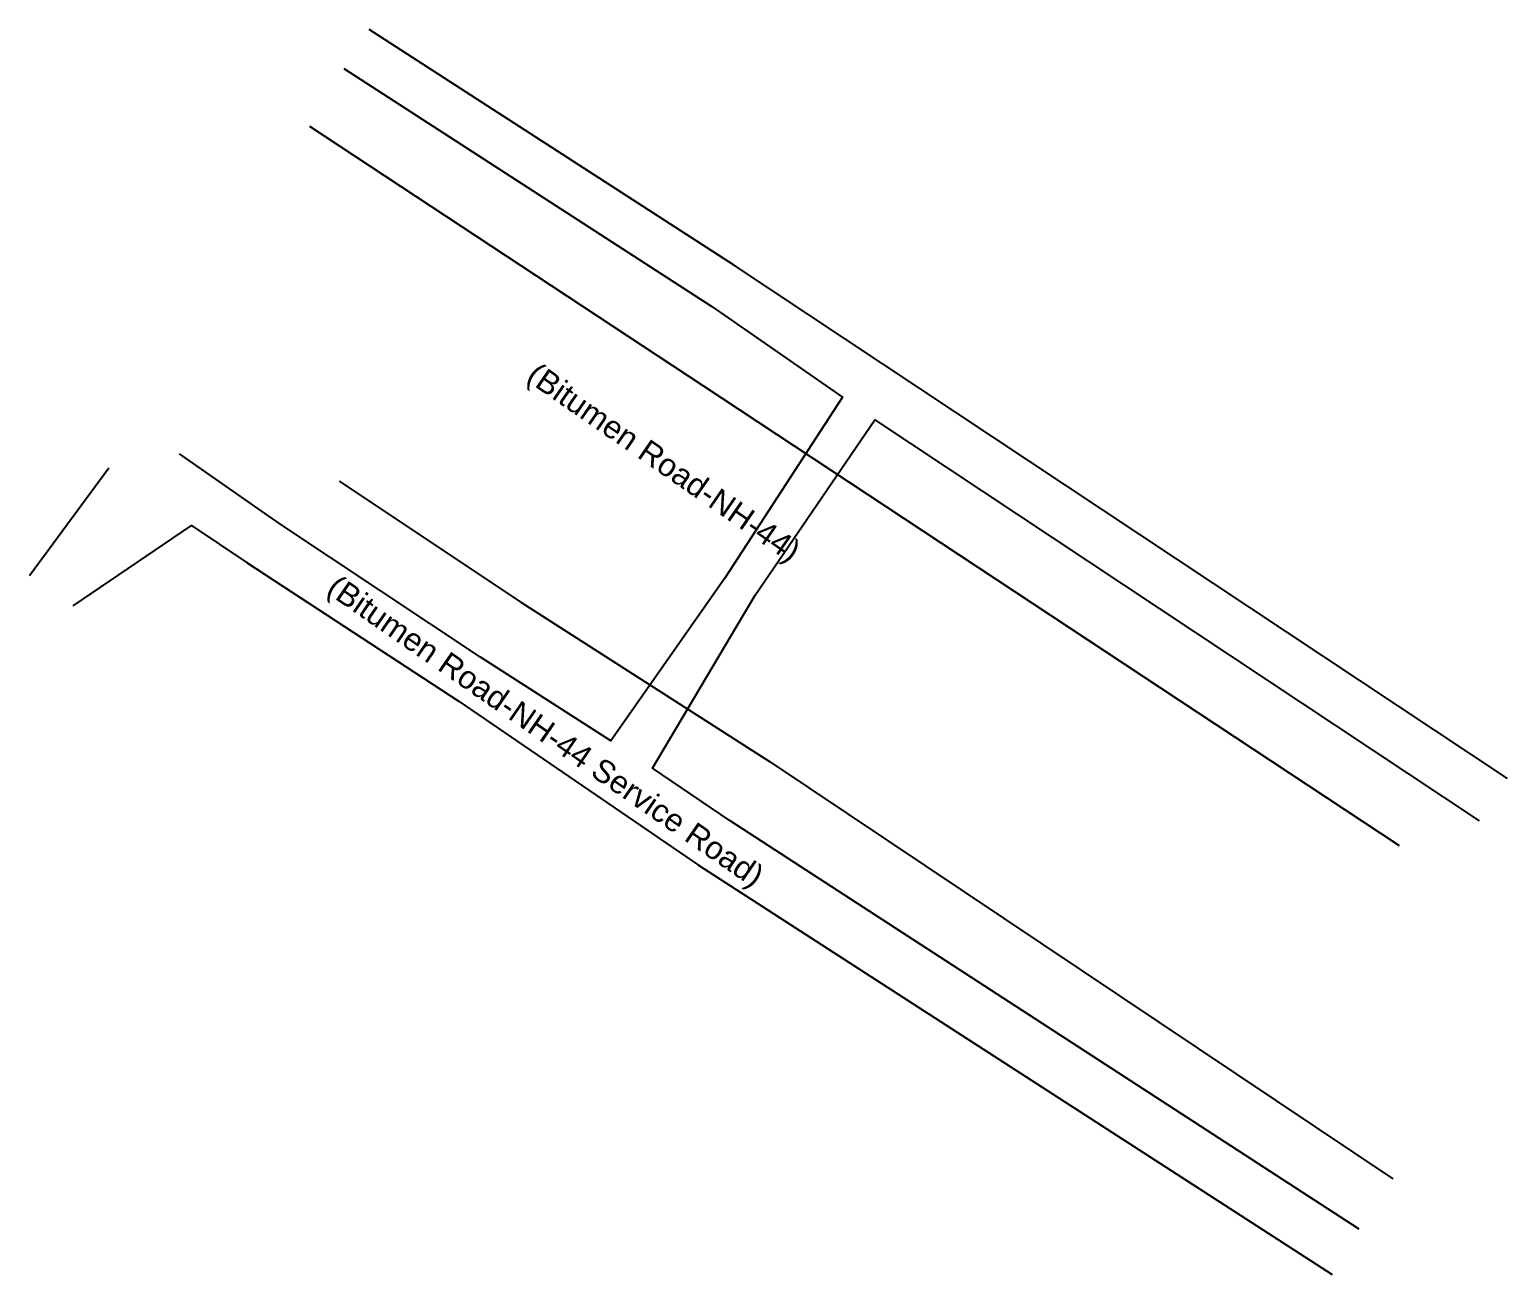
# Model space of a CAD drawing. Header units: metres. Extents: x 644418 to 1306172, y 3366650 to 6747308.
# Drawn here: x 648206.1 to 648369.6, y 3376758.5 to 3376896.2 of the extents above; entities that cross this region are included whole.
import ezdxf

# ---------------------------------------------------------------- set-up
doc = ezdxf.new("R2010")
doc.units = ezdxf.units.M
doc.header["$MEASUREMENT"] = 0
doc.layers.add('SUB_ROAD_EDGE', color=34, linetype='Continuous')
doc.layers.add('TOPO_TEXT', color=251, linetype='Continuous')
doc.styles.get("Standard").update_dxf_attribs({"font": 'arial.ttf'})

msp = doc.modelspace()

# ---------------------------------------------------------------- linework, layer by layer
at = {"layer": 'SUB_ROAD_EDGE', "linetype": 'Continuous'}
for points in [[(648369.624, 3376813.329, 268.19), (648284.066, 3376870.074, 268.074), (648243.646, 3376896.195, 268.106)], [(648240.846, 3376891.895, 268.322), (648281.584, 3376865.547, 268.314), (648296.037, 3376855.51, 268.386), (648283.005, 3376835.48, 268.659), (648270.406, 3376817.514, 268.514), (648255.981, 3376826.754, 268.435), (648233.758, 3376841.527, 268.447), (648222.653, 3376849.272, 268.476)], [(648357.665, 3376805.896, 271.293), (648280.611, 3376856.774, 271.806), (648237.065, 3376885.454, 271.54)], [(648353.214, 3376763.467, 268.234), (648283.601, 3376808.651, 268.533), (648274.987, 3376814.49, 268.51), (648286.379, 3376833.621, 268.662), (648299.618, 3376853.008, 268.37), (648366.489, 3376808.634, 268.382)], [(648206.058, 3376835.806, 266.702), (648214.827, 3376847.7, 268.101)], [(648240.322, 3376846.22, 271.696), (648260.414, 3376832.84, 271.779), (648287.945, 3376815.205, 271.87), (648356.928, 3376769.059, 271.057)], [(648210.894, 3376832.435, 266.803), (648223.982, 3376841.334, 268.184), (648230.138, 3376837.195, 268.216), (648253.612, 3376821.835, 268.272), (648280.089, 3376803.748, 268.253), (648350.22, 3376758.464, 268.02)]]:
    msp.add_polyline3d(points, dxfattribs=at)

# ---------------------------------------------------------------- texts
at = {"layer": 'TOPO_TEXT'}
for s, p in [('(Bitumen Road-NH-44)', (648260.8832, 3376857.4419)), ('(Bitumen Road-NH-44 Service Road)', (648238.7742, 3376833.9402))]:
    msp.add_text(s, height=2.5, rotation=325.359768, dxfattribs=at).set_placement(p)

doc.saveas('drawing.dxf')
